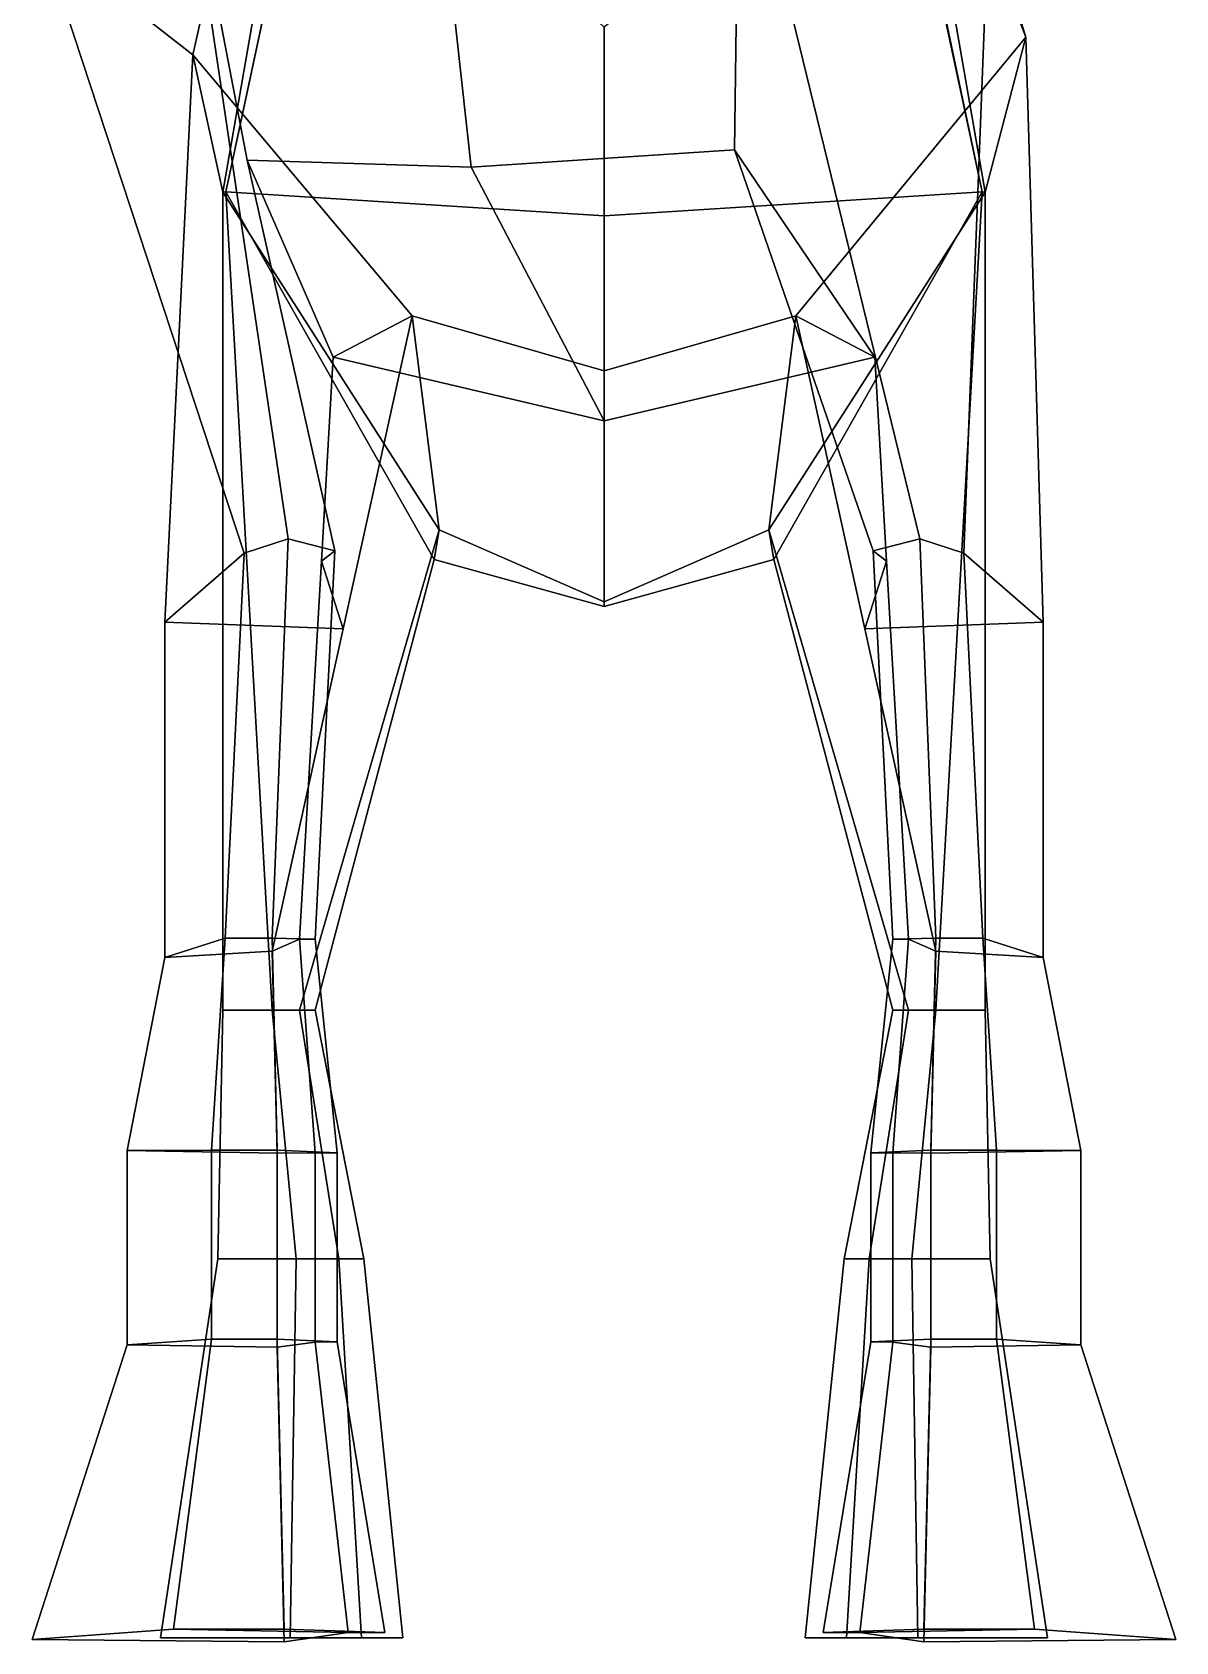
# Model space of a CAD drawing. Extents: x -84 to 123, y -151 to 324.
# Drawn here: x -83.9 to 83.9, y -151.2 to 84.9 of the extents above; entities that cross this region are included whole.
import ezdxf

# ---------------------------------------------------------------- set-up
doc = ezdxf.new("R2010")
doc.units = 0

msp = doc.modelspace()

# ---------------------------------------------------------------- linework, layer by layer
for points in [[(-55.467564, 61.524086, 143.12886), (-41.914925, 124.731537, 165.314117), (-33.440376, 166.345917, 161.874954), (-42.350029, 122.891205, 124.350243)], [(55.467564, 61.524086, 143.12886), (42.350029, 122.891205, 124.350243), (41.283001, 155.187714, 161.791367), (43.288055, 119.431824, 165.297531)], [(43.098438, 132.910294, 10.108252), (61.861847, 84.201988, 4.107905), (56.394157, 101.903198, -42.995983), (24.253092, 140.005966, -22.233942)], [(-49.179562, 130.958481, 37.200508), (-50.812241, 138.418213, -0.195216), (-82.494316, 98.965492, -2.219178), (-60.313919, 81.617775, 39.977966)], [(61.861847, 84.201988, 4.107905), (43.098438, 132.910294, 10.108252), (44.819862, 125.258247, 93.333778), (55.91827, 61.479725, 94.274757)], [(-60.313919, 81.617775, 39.977966), (-55.91827, 61.479725, 94.274757), (-44.819862, 125.258247, 93.333778), (-49.179562, 130.958481, 37.200508)], [(-55.91827, 61.479725, 94.274757), (-55.467564, 61.524086, 143.12886), (-42.350029, 122.891205, 124.350243), (-44.819862, 125.258247, 93.333778)], [(55.91827, 61.479725, 94.274757), (44.819862, 125.258247, 93.333778), (42.350029, 122.891205, 124.350243), (55.467564, 61.524086, 143.12886)], [(-19.505877, 65.111565, -57.176231), (-52.31776, 66.149223, -35.532482), (-62.175415, 117.414337, -34.469799), (-25.959812, 123.738258, -62.117378)], [(-55.467564, 61.524086, 143.12886), (0, 58.003685, 183.815704), (0, 85.663437, 183.531784), (-41.914925, 124.731537, 165.314117)], [(-19.505877, 65.111565, -57.176231), (-25.959812, 123.738258, -62.117378), (19.806875, 119.148384, -58.539299), (19.140514, 67.660675, -56.512196)], [(55.467564, 61.524086, 143.12886), (43.288055, 119.431824, 165.297531), (0, 85.663437, 183.531784), (0, 58.003685, 183.815704)], [(19.806875, 119.148384, -58.539299), (46.339966, 10.587467, -57.685631), (39.475437, 8.842721, -54.076393), (19.140514, 67.660675, -56.512196)], [(19.806875, 119.148384, -58.539299), (56.394157, 101.903198, -42.995983), (52.775894, 8.49644, -53.360054), (46.339966, 10.587467, -57.685631)], [(-62.175415, 117.414337, -34.469799), (-46.339966, 10.587467, -57.685631), (-52.775894, 8.49644, -53.360054), (-82.494316, 98.965492, -2.219178)], [(-62.175415, 117.414337, -34.469799), (-52.31776, 66.149223, -35.532482), (-39.475437, 8.842721, -54.076393), (-46.339966, 10.587467, -57.685631)], [(61.861847, 84.201988, 4.107905), (64.420059, -1.639069, 3.231535), (52.775894, 8.49644, -53.360054), (56.394157, 101.903198, -42.995983)], [(-60.313919, 81.617775, 39.977966), (-82.494316, 98.965492, -2.219178), (-52.775894, 8.49644, -53.360054), (-64.420059, -1.639069, 3.231535)], [(28.153975, 43.310555, 24.660324), (61.861847, 84.201988, 4.107905), (55.91827, 61.479725, 94.274757), (24.16847, 11.926189, 95.212555)], [(61.861847, 84.201988, 4.107905), (28.153975, 43.310555, 24.660324), (38.248711, -2.57999, 7.950175), (64.420059, -1.639069, 3.231535)], [(-60.313919, 81.617775, 39.977966), (-64.420059, -1.639069, 3.231535), (-38.248711, -2.57999, 7.950175), (-28.153975, 43.310555, 24.660324)], [(-28.153975, 43.310555, 24.660324), (-24.16847, 11.926189, 95.212555), (-55.91827, 61.479725, 94.274757), (-60.313919, 81.617775, 39.977966)], [(0, 27.901556, -23.840816), (-39.711151, 37.275558, -24.047602), (-52.31776, 66.149223, -35.532482), (-19.505877, 65.111565, -57.176231)], [(-39.475437, 8.842721, -54.076393), (-52.31776, 66.149223, -35.532482), (-39.711151, 37.275558, -24.047602), (-41.441628, 7.325704, -50.938248)], [(0, 27.901556, -23.840816), (-19.505877, 65.111565, -57.176231), (19.140514, 67.660675, -56.512196), (39.711151, 37.275558, -24.047602)], [(19.140514, 67.660675, -56.512196), (39.475437, 8.842721, -54.076393), (41.441628, 7.325704, -50.938248), (39.711151, 37.275558, -24.047602)], [(-48.655758, -58.530788, 131.583328), (-55.467564, 61.524086, 143.12886), (-55.91827, 61.479725, 94.274757), (-55.91827, -58.530788, 112.70414)], [(-44.670254, -58.530788, 113.126152), (-55.91827, -58.530788, 112.70414), (-55.91827, 61.479725, 94.274757), (-24.16847, 11.926189, 95.212555)], [(0, 0.678628, 143.12886), (0, 58.003685, 183.815704), (-55.467564, 61.524086, 143.12886), (-24.907005, 7.568053, 129.587677)], [(-42.350029, -58.530788, 126.238113), (-24.907005, 7.568053, 129.587677), (-55.467564, 61.524086, 143.12886), (-48.655758, -58.530788, 131.583328)], [(0, 0.678628, 143.12886), (24.907005, 7.568053, 129.587677), (55.467564, 61.524086, 143.12886), (0, 58.003685, 183.815704)], [(44.670254, -58.530788, 113.126152), (24.16847, 11.926189, 95.212555), (55.91827, 61.479725, 94.274757), (55.91827, -58.530788, 112.70414)], [(42.350029, -58.530788, 126.238113), (48.655758, -58.530788, 131.583328), (55.467564, 61.524086, 143.12886), (24.907005, 7.568053, 129.587677)], [(48.655758, -58.530788, 131.583328), (55.91827, -58.530788, 112.70414), (55.91827, 61.479725, 94.274757), (55.467564, 61.524086, 143.12886)], [(-38.248711, -2.57999, 7.950175), (-41.441628, 7.325704, -50.938248), (-39.711151, 37.275558, -24.047602), (-28.153975, 43.310555, 24.660324)], [(-28.153975, 43.310555, 24.660324), (-39.711151, 37.275558, -24.047602), (0, 27.901556, -23.840816), (0, 35.24295, 24.660324)], [(0, 35.24295, 24.660324), (0, 1.3405, 95.446083), (-24.16847, 11.926189, 95.212555), (-28.153975, 43.310555, 24.660324)], [(0, 35.24295, 24.660324), (28.153975, 43.310555, 24.660324), (24.16847, 11.926189, 95.212555), (0, 1.3405, 95.446083)], [(28.153975, 43.310555, 24.660324), (0, 35.24295, 24.660324), (0, 27.901556, -23.840816), (39.711151, 37.275558, -24.047602)], [(38.248711, -2.57999, 7.950175), (28.153975, 43.310555, 24.660324), (39.711151, 37.275558, -24.047602), (41.441628, 7.325704, -50.938248)], [(-44.670254, -58.530788, 113.126152), (-24.16847, 11.926189, 95.212555), (-24.907005, 7.568053, 129.587677), (-42.350029, -58.530788, 126.238113)], [(0, 1.3405, 95.446083), (0, 0.678628, 143.12886), (-24.907005, 7.568053, 129.587677), (-24.16847, 11.926189, 95.212555)], [(0, 1.3405, 95.446083), (24.16847, 11.926189, 95.212555), (24.907005, 7.568053, 129.587677), (0, 0.678628, 143.12886)], [(44.670254, -58.530788, 113.126152), (42.350029, -58.530788, 126.238113), (24.907005, 7.568053, 129.587677), (24.16847, 11.926189, 95.212555)], [(-48.655758, -47.962807, -58.286469), (-55.572105, -47.962807, -58.286469), (-52.775894, 8.49644, -53.360054), (-46.339966, 10.587467, -57.685631)], [(-46.339966, 10.587467, -57.685631), (-39.475437, 8.842721, -54.076393), (-42.350029, -48.107845, -58.286469), (-48.655758, -47.962807, -58.286469)], [(46.339966, 10.587467, -57.685631), (48.655758, -47.962807, -58.286469), (42.350029, -48.107845, -58.286469), (39.475437, 8.842721, -54.076393)], [(48.655758, -47.962807, -58.286469), (46.339966, 10.587467, -57.685631), (52.775894, 8.49644, -53.360054), (55.572105, -47.962807, -58.286469)], [(-52.775894, 8.49644, -53.360054), (-55.572105, -47.962807, -58.286469), (-64.420059, -50.812664, -9.276958), (-64.420059, -1.639069, 3.231535)], [(-44.660358, -48.115818, -58.286469), (-41.441628, 7.325704, -50.938248), (-38.248711, -2.57999, 7.950175), (-48.655758, -49.890308, -9.276958)], [(-42.350029, -48.107845, -58.286469), (-39.475437, 8.842721, -54.076393), (-41.441628, 7.325704, -50.938248), (-44.660358, -48.115818, -58.286469)], [(44.660358, -48.115818, -58.286469), (48.655758, -49.890308, -9.276958), (38.248711, -2.57999, 7.950175), (41.441628, 7.325704, -50.938248)], [(42.350029, -48.107845, -58.286469), (44.660358, -48.115818, -58.286469), (41.441628, 7.325704, -50.938248), (39.475437, 8.842721, -54.076393)], [(52.775894, 8.49644, -53.360054), (64.420059, -1.639069, 3.231535), (64.420059, -50.812664, -9.276958), (55.572105, -47.962807, -58.286469)], [(-64.420059, -1.639069, 3.231535), (-64.420059, -50.812664, -9.276958), (-48.655758, -49.890308, -9.276958), (-38.248711, -2.57999, 7.950175)], [(64.420059, -1.639069, 3.231535), (38.248711, -2.57999, 7.950175), (48.655758, -49.890308, -9.276958), (64.420059, -50.812664, -9.276958)], [(-69.915359, -79.14801, -38.265301), (-64.420059, -50.812664, -9.276958), (-55.572105, -47.962807, -58.286469), (-57.568428, -79.097488, -70.764267)], [(-57.568428, -79.097488, -70.764267), (-55.572105, -47.962807, -58.286469), (-48.655758, -47.962807, -58.286469), (-47.916973, -79.097488, -71.94075)], [(-39.117615, -79.455643, -71.590988), (-47.916973, -79.097488, -71.94075), (-48.655758, -47.962807, -58.286469), (-42.350029, -48.107845, -58.286469)], [(-47.916973, -79.522446, -38.265301), (-42.34156, -79.475304, -70.736649), (-44.660358, -48.115818, -58.286469), (-48.655758, -49.890308, -9.276958)], [(-42.34156, -79.475304, -70.736649), (-39.117615, -79.455643, -71.590988), (-42.350029, -48.107845, -58.286469), (-44.660358, -48.115818, -58.286469)], [(39.117615, -79.455643, -71.590988), (42.350029, -48.107845, -58.286469), (48.655758, -47.962807, -58.286469), (47.916973, -79.097488, -71.94075)], [(42.34156, -79.475304, -70.736649), (44.660358, -48.115818, -58.286469), (42.350029, -48.107845, -58.286469), (39.117615, -79.455643, -71.590988)], [(47.916973, -79.522446, -38.265301), (48.655758, -49.890308, -9.276958), (44.660358, -48.115818, -58.286469), (42.34156, -79.475304, -70.736649)], [(57.568428, -79.097488, -70.764267), (47.916973, -79.097488, -71.94075), (48.655758, -47.962807, -58.286469), (55.572105, -47.962807, -58.286469)], [(69.915359, -79.14801, -38.265301), (57.568428, -79.097488, -70.764267), (55.572105, -47.962807, -58.286469), (64.420059, -50.812664, -9.276958)], [(-47.916973, -79.522446, -38.265301), (-48.655758, -49.890308, -9.276958), (-64.420059, -50.812664, -9.276958), (-69.915359, -79.14801, -38.265301)], [(47.916973, -79.522446, -38.265301), (69.915359, -79.14801, -38.265301), (64.420059, -50.812664, -9.276958), (48.655758, -49.890308, -9.276958)], [(-38.869579, -95.002151, 96.685417), (-56.641445, -95.002151, 96.018639), (-55.91827, -58.530788, 112.70414), (-44.670254, -58.530788, 113.126152)], [(-45.166676, -95.002151, 125.84774), (-48.655758, -58.530788, 131.583328), (-55.91827, -58.530788, 112.70414), (-56.641445, -95.002151, 96.018639)], [(-45.166676, -95.002151, 125.84774), (-35.203629, -95.002151, 117.402313), (-42.350029, -58.530788, 126.238113), (-48.655758, -58.530788, 131.583328)], [(-35.203629, -95.002151, 117.402313), (-38.869579, -95.002151, 96.685417), (-44.670254, -58.530788, 113.126152), (-42.350029, -58.530788, 126.238113)], [(35.203629, -95.002151, 117.402313), (42.350029, -58.530788, 126.238113), (44.670254, -58.530788, 113.126152), (38.869579, -95.002151, 96.685417)], [(45.166676, -95.002151, 125.84774), (48.655758, -58.530788, 131.583328), (42.350029, -58.530788, 126.238113), (35.203629, -95.002151, 117.402313)], [(38.869579, -95.002151, 96.685417), (44.670254, -58.530788, 113.126152), (55.91827, -58.530788, 112.70414), (56.641445, -95.002151, 96.018639)], [(45.166676, -95.002151, 125.84774), (56.641445, -95.002151, 96.018639), (55.91827, -58.530788, 112.70414), (48.655758, -58.530788, 131.583328)], [(-69.915359, -107.626656, -17.533888), (-69.915359, -79.14801, -38.265301), (-57.568428, -79.097488, -70.764267), (-57.568428, -106.810425, -47.816181)], [(-47.916973, -108.001083, -17.533888), (-47.916973, -79.522446, -38.265301), (-69.915359, -79.14801, -38.265301), (-69.915359, -107.626656, -17.533888)], [(-57.568428, -106.810425, -47.816181), (-57.568428, -79.097488, -70.764267), (-47.916973, -79.097488, -71.94075), (-47.916973, -106.810425, -47.963245)], [(-39.117615, -107.207642, -47.919529), (-47.916973, -106.810425, -47.963245), (-47.916973, -79.097488, -71.94075), (-39.117615, -79.455643, -71.590988)], [(-47.916973, -108.001083, -17.533888), (-42.34156, -107.229462, -47.812729), (-42.34156, -79.475304, -70.736649), (-47.916973, -79.522446, -38.265301)], [(-42.34156, -107.229462, -47.812729), (-39.117615, -107.207642, -47.919529), (-39.117615, -79.455643, -71.590988), (-42.34156, -79.475304, -70.736649)], [(39.117615, -107.207642, -47.919529), (39.117615, -79.455643, -71.590988), (47.916973, -79.097488, -71.94075), (47.916973, -106.810425, -47.963245)], [(42.34156, -107.229462, -47.812729), (42.34156, -79.475304, -70.736649), (39.117615, -79.455643, -71.590988), (39.117615, -107.207642, -47.919529)], [(47.916973, -108.001083, -17.533888), (47.916973, -79.522446, -38.265301), (42.34156, -79.475304, -70.736649), (42.34156, -107.229462, -47.812729)], [(57.568428, -106.810425, -47.816181), (47.916973, -106.810425, -47.963245), (47.916973, -79.097488, -71.94075), (57.568428, -79.097488, -70.764267)], [(47.916973, -108.001083, -17.533888), (69.915359, -107.626656, -17.533888), (69.915359, -79.14801, -38.265301), (47.916973, -79.522446, -38.265301)], [(69.915359, -107.626656, -17.533888), (57.568428, -106.810425, -47.816181), (57.568428, -79.097488, -70.764267), (69.915359, -79.14801, -38.265301)], [(-35.56678, -150.624527, 96.526138), (-65.068077, -150.624527, 95.332603), (-56.641445, -95.002151, 96.018639), (-38.869579, -95.002151, 96.685417)], [(-46.019958, -150.624527, 148.726685), (-45.166676, -95.002151, 125.84774), (-56.641445, -95.002151, 96.018639), (-65.068077, -150.624527, 95.332603)], [(-46.019958, -150.624527, 148.726685), (-29.481304, -150.624527, 133.609375), (-35.203629, -95.002151, 117.402313), (-45.166676, -95.002151, 125.84774)], [(-29.481304, -150.624527, 133.609375), (-35.56678, -150.624527, 96.526138), (-38.869579, -95.002151, 96.685417), (-35.203629, -95.002151, 117.402313)], [(29.481304, -150.624527, 133.609375), (35.203629, -95.002151, 117.402313), (38.869579, -95.002151, 96.685417), (35.56678, -150.624527, 96.526138)], [(46.019958, -150.624527, 148.726685), (45.166676, -95.002151, 125.84774), (35.203629, -95.002151, 117.402313), (29.481304, -150.624527, 133.609375)], [(35.56678, -150.624527, 96.526138), (38.869579, -95.002151, 96.685417), (56.641445, -95.002151, 96.018639), (65.068077, -150.624527, 95.332603)], [(46.019958, -150.624527, 148.726685), (65.068077, -150.624527, 95.332603), (56.641445, -95.002151, 96.018639), (45.166676, -95.002151, 125.84774)], [(-83.865067, -150.855804, 25.292652), (-69.915359, -107.626656, -17.533888), (-57.568428, -106.810425, -47.816181), (-63.122215, -149.356583, -43.642651)], [(-46.907764, -151.204285, 25.292652), (-47.916973, -108.001083, -17.533888), (-69.915359, -107.626656, -17.533888), (-83.865067, -150.855804, 25.292652)], [(-63.122215, -149.356583, -43.642651), (-57.568428, -106.810425, -47.816181), (-47.916973, -106.810425, -47.963245), (-46.907764, -149.356583, -44.358959)], [(-32.12484, -149.826263, -44.146), (-46.907764, -149.356583, -44.358959), (-47.916973, -106.810425, -47.963245), (-39.117615, -107.207642, -47.919529)], [(-46.907764, -151.204285, 25.292652), (-37.541077, -149.852081, -43.625839), (-42.34156, -107.229462, -47.812729), (-47.916973, -108.001083, -17.533888)], [(-37.541077, -149.852081, -43.625839), (-32.12484, -149.826263, -44.146), (-39.117615, -107.207642, -47.919529), (-42.34156, -107.229462, -47.812729)], [(32.12484, -149.826263, -44.146), (39.117615, -107.207642, -47.919529), (47.916973, -106.810425, -47.963245), (46.907764, -149.356583, -44.358959)], [(37.541077, -149.852081, -43.625839), (42.34156, -107.229462, -47.812729), (39.117615, -107.207642, -47.919529), (32.12484, -149.826263, -44.146)], [(46.907764, -151.204285, 25.292652), (47.916973, -108.001083, -17.533888), (42.34156, -107.229462, -47.812729), (37.541077, -149.852081, -43.625839)], [(63.122215, -149.356583, -43.642651), (46.907764, -149.356583, -44.358959), (47.916973, -106.810425, -47.963245), (57.568428, -106.810425, -47.816181)], [(46.907764, -151.204285, 25.292652), (83.865067, -150.855804, 25.292652), (69.915359, -107.626656, -17.533888), (47.916973, -108.001083, -17.533888)], [(83.865067, -150.855804, 25.292652), (63.122215, -149.356583, -43.642651), (57.568428, -106.810425, -47.816181), (69.915359, -107.626656, -17.533888)], [(-83.865067, -150.855804, 25.292652), (-63.122215, -149.356583, -43.642651), (-37.541077, -149.852081, -43.625839), (-46.907764, -151.204285, 25.292652)], [(-65.068077, -150.624527, 95.332603), (-35.56678, -150.624527, 96.526138), (-29.481304, -150.624527, 133.609375), (-46.019958, -150.624527, 148.726685)], [(-63.122215, -149.356583, -43.642651), (-46.907764, -149.356583, -44.358959), (-32.12484, -149.826263, -44.146), (-37.541077, -149.852081, -43.625839)], [(65.068077, -150.624527, 95.332603), (46.019958, -150.624527, 148.726685), (29.481304, -150.624527, 133.609375), (35.56678, -150.624527, 96.526138)], [(63.122215, -149.356583, -43.642651), (37.541077, -149.852081, -43.625839), (32.12484, -149.826263, -44.146), (46.907764, -149.356583, -44.358959)], [(83.865067, -150.855804, 25.292652), (46.907764, -151.204285, 25.292652), (37.541077, -149.852081, -43.625839), (63.122215, -149.356583, -43.642651)]]:
    msp.add_3dface(points)

doc.saveas('drawing.dxf')
